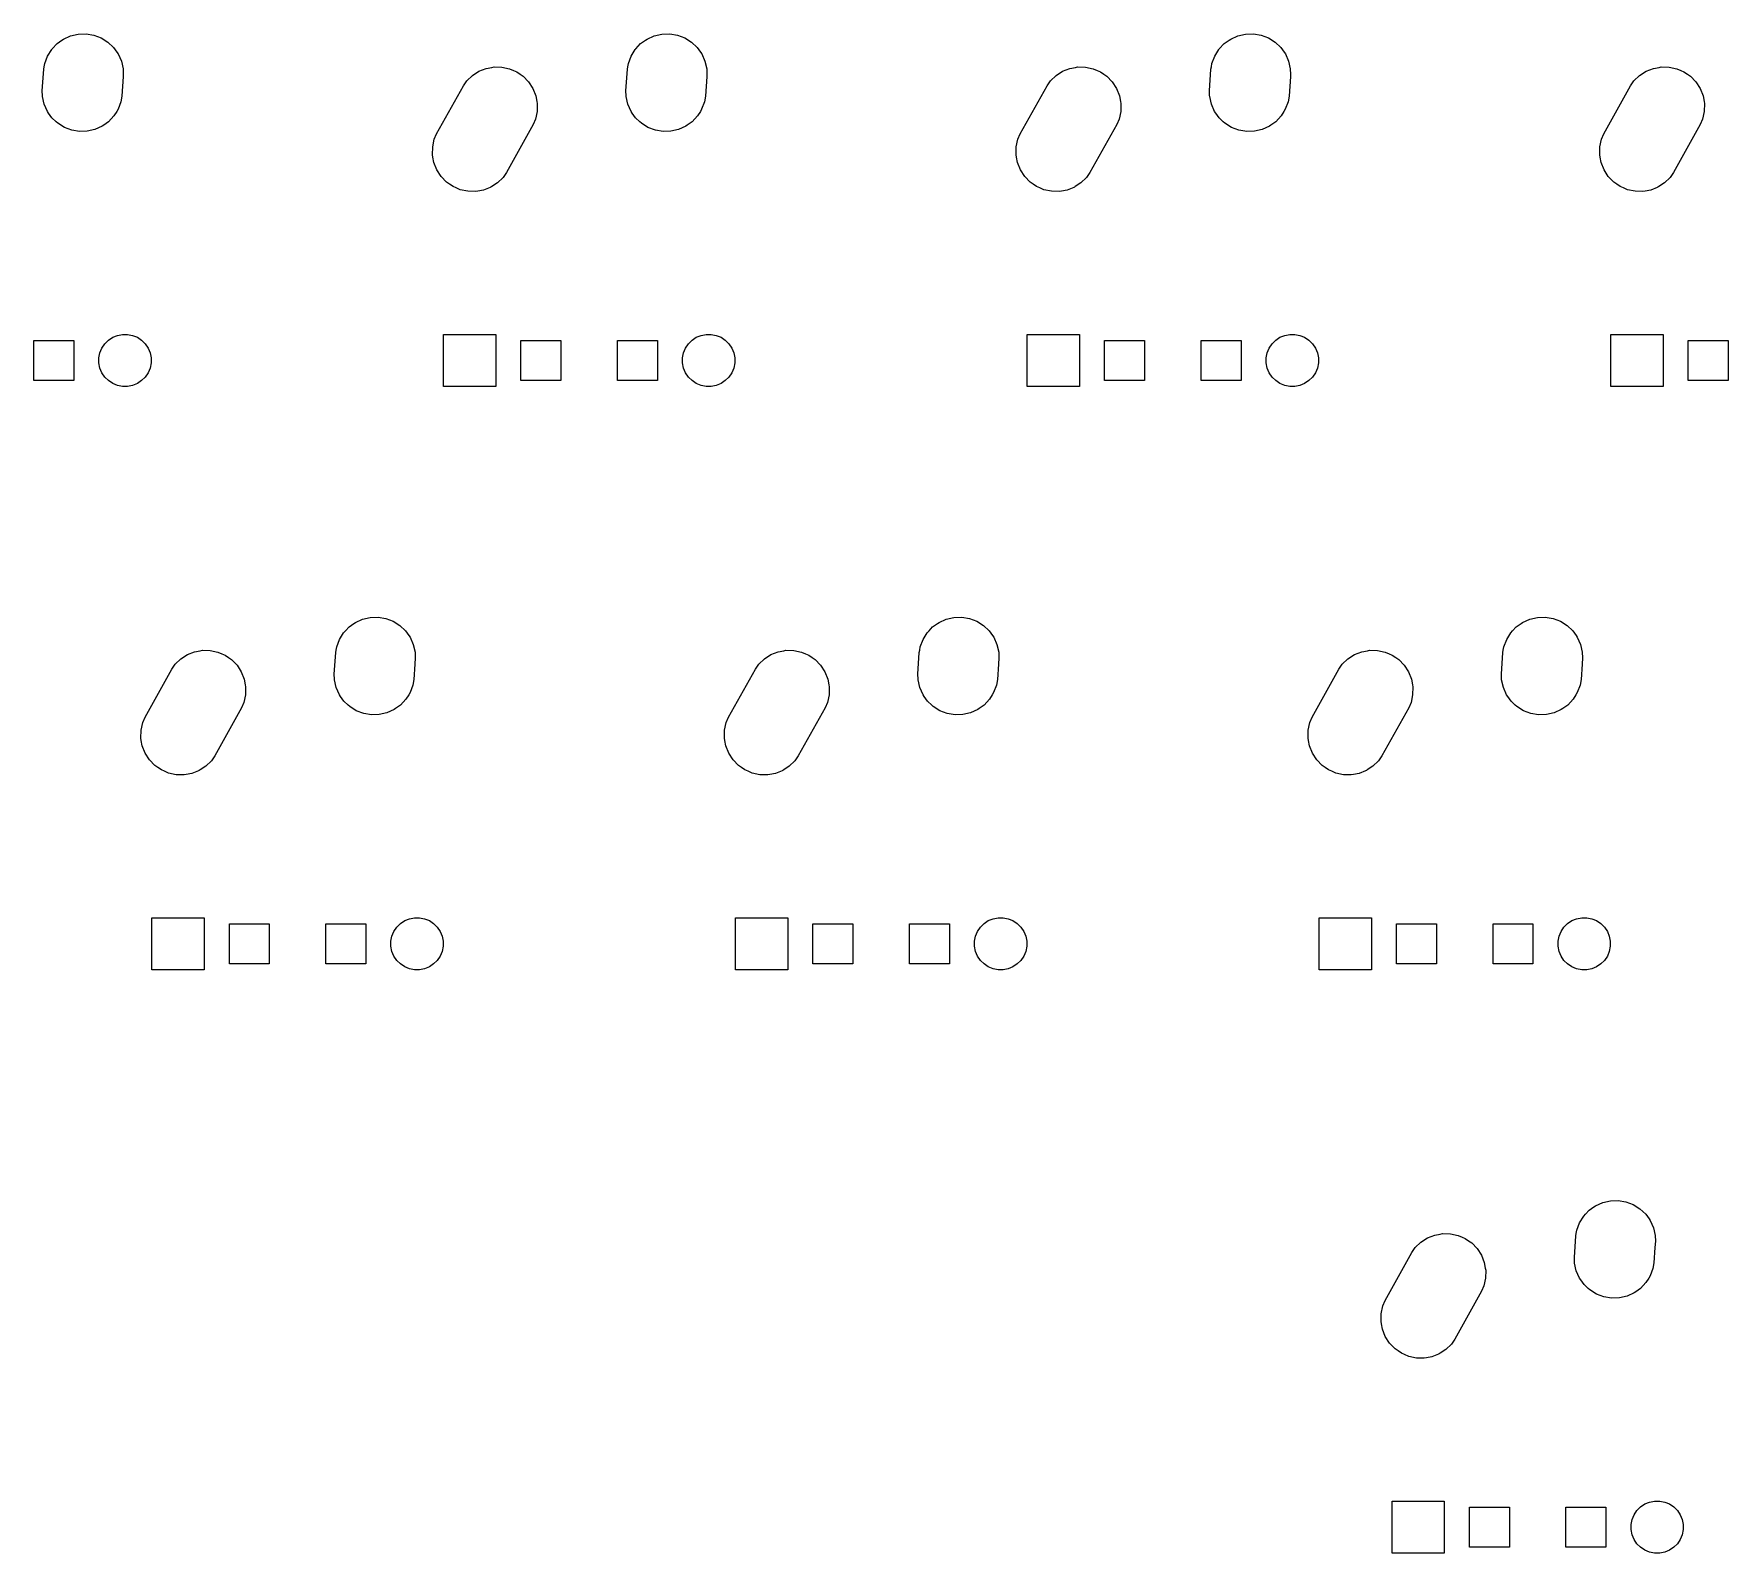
# Model space of a CAD drawing. Extents: x -4 to 377, y -2 to 110.
# Drawn here: x 135 to 190.3, y -1.9 to 47.8 of the extents above; entities that cross this region are included whole.
import ezdxf

# ---------------------------------------------------------------- set-up
doc = ezdxf.new("R2010")
doc.units = 0
doc.header["$MEASUREMENT"] = 0
doc.layers.add('BLACK', color=7, linetype='CONTINUOUS')

msp = doc.modelspace()

# ---------------------------------------------------------------- linework, layer by layer
at = {"layer": 'BLACK', "linetype": 'CONTINUOUS'}
for p, q in [((135.907, 47.5458), (135.959, 47.5832)), ((135.959, 47.5832), (136.193, 47.6883)), ((136.193, 47.6883), (136.442, 47.7459)), ((136.193, 47.6883), (136.193, 47.6883)), ((136.442, 47.7459), (136.699, 47.7536)), ((136.699, 47.7536), (136.699, 47.7536)), ((136.699, 47.7536), (136.951, 47.7112)), ((136.951, 47.7112), (137.191, 47.6203)), ((137.191, 47.6203), (137.408, 47.4844)), ((154.957, 47.5458), (155.009, 47.5832)), ((155.009, 47.5832), (155.243, 47.6883)), ((155.243, 47.6883), (155.492, 47.7459)), ((155.243, 47.6883), (155.243, 47.6883)), ((155.492, 47.7459), (155.749, 47.7536)), ((155.749, 47.7536), (155.749, 47.7536)), ((155.749, 47.7536), (156.001, 47.7112)), ((156.001, 47.7112), (156.241, 47.6203)), ((156.241, 47.6203), (156.458, 47.4844)), ((174.007, 47.5458), (174.059, 47.5832)), ((174.059, 47.5832), (174.293, 47.6883)), ((174.293, 47.6883), (174.542, 47.7459)), ((174.293, 47.6883), (174.293, 47.6883)), ((174.542, 47.7459), (174.799, 47.7536)), ((174.799, 47.7536), (174.799, 47.7536)), ((174.799, 47.7536), (175.051, 47.7112)), ((175.051, 47.7112), (175.291, 47.6203)), ((175.291, 47.6203), (175.508, 47.4844)), ((135.348, 46.791), (135.439, 47.0306)), ((135.439, 47.0306), (135.575, 47.2479)), ((135.575, 47.2479), (135.587, 47.261)), ((135.587, 47.261), (135.75, 47.4345)), ((135.75, 47.4345), (135.907, 47.5458)), ((137.408, 47.4844), (137.595, 47.3087)), ((137.595, 47.3087), (137.706, 47.1525)), ((137.706, 47.1525), (137.744, 47.1)), ((137.744, 47.1), (137.849, 46.8663)), ((154.398, 46.791), (154.489, 47.0306)), ((154.489, 47.0306), (154.625, 47.2479)), ((154.625, 47.2479), (154.637, 47.261)), ((154.637, 47.261), (154.8, 47.4345)), ((154.8, 47.4345), (154.957, 47.5458)), ((156.458, 47.4844), (156.645, 47.3087)), ((156.645, 47.3087), (156.756, 47.1525)), ((156.756, 47.1525), (156.794, 47.1)), ((156.794, 47.1), (156.899, 46.8663)), ((173.448, 46.791), (173.539, 47.0306)), ((173.539, 47.0306), (173.675, 47.2479)), ((173.675, 47.2479), (173.687, 47.261)), ((173.687, 47.261), (173.85, 47.4345)), ((173.85, 47.4345), (174.007, 47.5458)), ((175.508, 47.4844), (175.695, 47.3087)), ((175.695, 47.3087), (175.806, 47.1525)), ((175.806, 47.1525), (175.844, 47.1)), ((175.844, 47.1), (175.949, 46.8663)), ((135.268, 45.8954), (135.316, 46.6016)), ((135.316, 46.6016), (135.328, 46.6729)), ((135.328, 46.6729), (135.348, 46.791)), ((137.849, 46.8663), (137.849, 46.8663)), ((137.849, 46.8663), (137.906, 46.6166)), ((137.906, 46.6166), (137.912, 46.4246)), ((149.308, 46.3938), (149.523, 46.5327)), ((149.523, 46.5327), (149.761, 46.6269)), ((149.761, 46.6269), (149.94, 46.6595)), ((149.94, 46.6595), (150.013, 46.6729)), ((150.013, 46.6729), (150.27, 46.6687)), ((150.27, 46.6687), (150.52, 46.6147)), ((150.52, 46.6147), (150.653, 46.5569)), ((150.653, 46.5569), (150.755, 46.5128)), ((150.755, 46.5128), (150.867, 46.4357)), ((154.318, 45.8954), (154.366, 46.6016)), ((154.366, 46.6016), (154.378, 46.6729)), ((154.378, 46.6729), (154.398, 46.791)), ((156.899, 46.8663), (156.899, 46.8663)), ((156.899, 46.8663), (156.956, 46.6166)), ((156.956, 46.6166), (156.962, 46.4246)), ((168.358, 46.3938), (168.573, 46.5327)), ((168.573, 46.5327), (168.811, 46.6269)), ((168.811, 46.6269), (168.99, 46.6595)), ((168.99, 46.6595), (169.063, 46.6729)), ((169.063, 46.6729), (169.32, 46.6687)), ((169.32, 46.6687), (169.57, 46.6147)), ((169.57, 46.6147), (169.703, 46.5569)), ((169.703, 46.5569), (169.805, 46.5128)), ((169.805, 46.5128), (169.917, 46.4357)), ((173.368, 45.8954), (173.416, 46.6016)), ((173.416, 46.6016), (173.428, 46.6729)), ((173.428, 46.6729), (173.448, 46.791)), ((175.949, 46.8663), (175.949, 46.8663)), ((175.949, 46.8663), (176.006, 46.6166)), ((176.006, 46.6166), (176.012, 46.4246)), ((187.408, 46.3938), (187.623, 46.5327)), ((187.623, 46.5327), (187.861, 46.6269)), ((187.861, 46.6269), (188.04, 46.6595)), ((188.04, 46.6595), (188.113, 46.6729)), ((188.113, 46.6729), (188.37, 46.6687)), ((188.37, 46.6687), (188.62, 46.6147)), ((188.62, 46.6147), (188.753, 46.5569)), ((188.753, 46.5569), (188.855, 46.5128)), ((188.855, 46.5128), (188.967, 46.4357)), ((137.908, 46.3618), (137.864, 45.7184)), ((137.912, 46.4246), (137.908, 46.3618)), ((148.141, 44.4859), (149.014, 46.0575)), ((149.014, 46.0575), (149.123, 46.2155)), ((149.123, 46.2155), (149.308, 46.3938)), ((149.123, 46.2155), (149.123, 46.2155)), ((150.867, 46.4357), (150.966, 46.367)), ((150.966, 46.367), (150.966, 46.367)), ((150.966, 46.367), (151.144, 46.1829)), ((151.144, 46.1829), (151.283, 45.9675)), ((151.283, 45.9675), (151.377, 45.7292)), ((156.958, 46.3618), (156.914, 45.7184)), ((156.962, 46.4246), (156.958, 46.3618)), ((167.191, 44.4859), (168.064, 46.0575)), ((168.064, 46.0575), (168.173, 46.2155)), ((168.173, 46.2155), (168.358, 46.3938)), ((168.173, 46.2155), (168.173, 46.2155)), ((169.917, 46.4357), (170.016, 46.367)), ((170.016, 46.367), (170.016, 46.367)), ((170.016, 46.367), (170.194, 46.1829)), ((170.194, 46.1829), (170.333, 45.9675)), ((170.333, 45.9675), (170.427, 45.7292)), ((176.008, 46.3618), (175.964, 45.7184)), ((176.012, 46.4246), (176.008, 46.3618)), ((186.241, 44.4859), (187.114, 46.0575)), ((187.114, 46.0575), (187.223, 46.2155)), ((187.223, 46.2155), (187.408, 46.3938)), ((187.223, 46.2155), (187.223, 46.2155)), ((188.967, 46.4357), (189.066, 46.367)), ((189.066, 46.367), (189.066, 46.367)), ((189.066, 46.367), (189.244, 46.1829)), ((189.244, 46.1829), (189.383, 45.9675)), ((189.383, 45.9675), (189.477, 45.7292)), ((135.273, 45.7292), (135.268, 45.8954)), ((135.274, 45.7034), (135.273, 45.7292)), ((135.331, 45.4537), (135.274, 45.7034)), ((135.436, 45.22), (135.331, 45.4537)), ((137.832, 45.529), (137.741, 45.2894)), ((137.864, 45.7184), (137.832, 45.529)), ((151.377, 45.7292), (151.41, 45.5502)), ((151.41, 45.5502), (151.423, 45.4771)), ((151.423, 45.4771), (151.419, 45.2208)), ((154.323, 45.7292), (154.318, 45.8954)), ((154.324, 45.7034), (154.323, 45.7292)), ((154.381, 45.4537), (154.324, 45.7034)), ((154.486, 45.22), (154.381, 45.4537)), ((156.882, 45.529), (156.791, 45.2894)), ((156.914, 45.7184), (156.882, 45.529)), ((170.427, 45.7292), (170.46, 45.5502)), ((170.46, 45.5502), (170.473, 45.4771)), ((170.473, 45.4771), (170.469, 45.2208)), ((173.373, 45.7292), (173.368, 45.8954)), ((173.374, 45.7034), (173.373, 45.7292)), ((173.431, 45.4537), (173.374, 45.7034)), ((173.536, 45.22), (173.431, 45.4537)), ((175.932, 45.529), (175.841, 45.2894)), ((175.964, 45.7184), (175.932, 45.529)), ((189.477, 45.7292), (189.51, 45.5502)), ((189.51, 45.5502), (189.523, 45.4771)), ((189.523, 45.4771), (189.519, 45.2208)), ((135.474, 45.1675), (135.436, 45.22)), ((135.585, 45.0113), (135.474, 45.1675)), ((135.719, 44.8855), (135.585, 45.0113)), ((135.772, 44.8356), (135.719, 44.8855)), ((135.989, 44.6997), (135.772, 44.8356)), ((137.43, 44.8855), (137.273, 44.7742)), ((137.605, 45.0721), (137.43, 44.8855)), ((137.698, 45.22), (137.605, 45.0721)), ((137.741, 45.2894), (137.698, 45.22)), ((151.365, 44.9703), (151.289, 44.7941)), ((151.419, 45.2208), (151.365, 44.9703)), ((154.524, 45.1675), (154.486, 45.22)), ((154.635, 45.0113), (154.524, 45.1675)), ((154.769, 44.8855), (154.635, 45.0113)), ((154.822, 44.8356), (154.769, 44.8855)), ((155.039, 44.6997), (154.822, 44.8356)), ((156.48, 44.8855), (156.323, 44.7742)), ((156.655, 45.0721), (156.48, 44.8855)), ((156.748, 45.22), (156.655, 45.0721)), ((156.791, 45.2894), (156.748, 45.22)), ((170.415, 44.9703), (170.339, 44.7941)), ((170.469, 45.2208), (170.415, 44.9703)), ((173.574, 45.1675), (173.536, 45.22)), ((173.685, 45.0113), (173.574, 45.1675)), ((173.819, 44.8855), (173.685, 45.0113)), ((173.872, 44.8356), (173.819, 44.8855)), ((174.089, 44.6997), (173.872, 44.8356)), ((175.53, 44.8855), (175.373, 44.7742)), ((175.705, 45.0721), (175.53, 44.8855)), ((175.798, 45.22), (175.705, 45.0721)), ((175.841, 45.2894), (175.798, 45.22)), ((189.465, 44.9703), (189.389, 44.7941)), ((189.519, 45.2208), (189.465, 44.9703)), ((136.229, 44.6088), (135.989, 44.6997)), ((136.481, 44.5664), (136.229, 44.6088)), ((136.738, 44.5741), (136.481, 44.5664)), ((136.481, 44.5664), (136.481, 44.5664)), ((136.987, 44.6317), (136.738, 44.5741)), ((137.221, 44.7368), (136.987, 44.6317)), ((136.987, 44.6317), (136.987, 44.6317)), ((137.273, 44.7742), (137.221, 44.7368)), ((148.011, 44.0592), (148.065, 44.3097)), ((148.065, 44.3097), (148.141, 44.4859)), ((151.289, 44.7941), (150.416, 43.2225)), ((155.279, 44.6088), (155.039, 44.6997)), ((155.531, 44.5664), (155.279, 44.6088)), ((155.788, 44.5741), (155.531, 44.5664)), ((155.531, 44.5664), (155.531, 44.5664)), ((156.037, 44.6317), (155.788, 44.5741)), ((156.271, 44.7368), (156.037, 44.6317)), ((156.037, 44.6317), (156.037, 44.6317)), ((156.323, 44.7742), (156.271, 44.7368)), ((167.061, 44.0592), (167.115, 44.3097)), ((167.115, 44.3097), (167.191, 44.4859)), ((170.339, 44.7941), (169.466, 43.2225)), ((174.329, 44.6088), (174.089, 44.6997)), ((174.581, 44.5664), (174.329, 44.6088)), ((174.838, 44.5741), (174.581, 44.5664)), ((174.581, 44.5664), (174.581, 44.5664)), ((175.087, 44.6317), (174.838, 44.5741)), ((175.321, 44.7368), (175.087, 44.6317)), ((175.087, 44.6317), (175.087, 44.6317)), ((175.373, 44.7742), (175.321, 44.7368)), ((186.111, 44.0592), (186.165, 44.3097)), ((186.165, 44.3097), (186.241, 44.4859)), ((189.389, 44.7941), (188.516, 43.2225)), ((148.007, 43.8029), (148.011, 44.0592)), ((148.02, 43.7298), (148.007, 43.8029)), ((148.053, 43.5508), (148.02, 43.7298)), ((167.057, 43.8029), (167.061, 44.0592)), ((167.07, 43.7298), (167.057, 43.8029)), ((167.103, 43.5508), (167.07, 43.7298)), ((186.107, 43.8029), (186.111, 44.0592)), ((186.12, 43.7298), (186.107, 43.8029)), ((186.153, 43.5508), (186.12, 43.7298)), ((148.147, 43.3125), (148.053, 43.5508)), ((148.286, 43.0971), (148.147, 43.3125)), ((150.416, 43.2225), (150.307, 43.0645)), ((167.197, 43.3125), (167.103, 43.5508)), ((167.336, 43.0971), (167.197, 43.3125)), ((169.466, 43.2225), (169.357, 43.0645)), ((186.247, 43.3125), (186.153, 43.5508)), ((186.386, 43.0971), (186.247, 43.3125)), ((188.516, 43.2225), (188.407, 43.0645)), ((148.464, 42.913), (148.286, 43.0971)), ((148.563, 42.8443), (148.464, 42.913)), ((148.464, 42.913), (148.464, 42.913)), ((148.675, 42.7672), (148.563, 42.8443)), ((148.777, 42.7231), (148.675, 42.7672)), ((148.91, 42.6653), (148.777, 42.7231)), ((149.16, 42.6113), (148.91, 42.6653)), ((149.417, 42.6071), (149.16, 42.6113)), ((149.49, 42.6205), (149.417, 42.6071)), ((149.669, 42.6531), (149.49, 42.6205)), ((149.885, 42.7384), (149.669, 42.6531)), ((149.907, 42.7473), (149.885, 42.7384)), ((149.938, 42.7672), (149.907, 42.7473)), ((150.122, 42.8862), (149.938, 42.7672)), ((150.307, 43.0645), (150.122, 42.8862)), ((150.307, 43.0645), (150.307, 43.0645)), ((167.514, 42.913), (167.336, 43.0971)), ((167.613, 42.8443), (167.514, 42.913)), ((167.514, 42.913), (167.514, 42.913)), ((167.725, 42.7672), (167.613, 42.8443)), ((167.827, 42.7231), (167.725, 42.7672)), ((167.96, 42.6653), (167.827, 42.7231)), ((168.21, 42.6113), (167.96, 42.6653)), ((168.467, 42.6071), (168.21, 42.6113)), ((168.54, 42.6205), (168.467, 42.6071)), ((168.719, 42.6531), (168.54, 42.6205)), ((168.935, 42.7384), (168.719, 42.6531)), ((168.957, 42.7473), (168.935, 42.7384)), ((168.988, 42.7672), (168.957, 42.7473)), ((169.172, 42.8862), (168.988, 42.7672)), ((169.357, 43.0645), (169.172, 42.8862)), ((169.357, 43.0645), (169.357, 43.0645)), ((186.564, 42.913), (186.386, 43.0971)), ((186.663, 42.8443), (186.564, 42.913)), ((186.564, 42.913), (186.564, 42.913)), ((186.775, 42.7672), (186.663, 42.8443)), ((186.877, 42.7231), (186.775, 42.7672)), ((187.01, 42.6653), (186.877, 42.7231)), ((187.26, 42.6113), (187.01, 42.6653)), ((187.517, 42.6071), (187.26, 42.6113)), ((187.59, 42.6205), (187.517, 42.6071)), ((187.769, 42.6531), (187.59, 42.6205)), ((187.985, 42.7384), (187.769, 42.6531)), ((188.007, 42.7473), (187.985, 42.7384)), ((188.038, 42.7672), (188.007, 42.7473)), ((188.222, 42.8862), (188.038, 42.7672)), ((188.407, 43.0645), (188.222, 42.8862)), ((188.407, 43.0645), (188.407, 43.0645)), ((134.994, 36.439), (134.994, 37.741)), ((134.994, 37.741), (136.296, 37.741)), ((136.296, 37.741), (136.296, 36.439)), ((137.216, 37.4931), (137.309, 37.6325)), ((137.309, 37.6325), (137.428, 37.751)), ((137.428, 37.751), (137.567, 37.8441)), ((137.567, 37.8441), (137.722, 37.9083)), ((137.722, 37.9083), (137.886, 37.941)), ((137.886, 37.941), (138.054, 37.941)), ((138.054, 37.941), (138.218, 37.9083)), ((138.218, 37.9083), (138.373, 37.8441)), ((138.373, 37.8441), (138.512, 37.751)), ((138.512, 37.751), (138.631, 37.6325)), ((138.631, 37.6325), (138.724, 37.4931)), ((148.369, 36.239), (148.369, 37.941)), ((148.369, 37.941), (150.071, 37.941)), ((150.071, 37.941), (150.071, 36.239)), ((150.894, 36.439), (150.894, 37.741)), ((150.894, 37.741), (152.196, 37.741)), ((152.196, 37.741), (152.196, 36.439)), ((154.044, 36.439), (154.044, 37.741)), ((154.044, 37.741), (155.346, 37.741)), ((155.346, 37.741), (155.346, 36.439)), ((156.266, 37.4931), (156.359, 37.6325)), ((156.359, 37.6325), (156.478, 37.751)), ((156.478, 37.751), (156.617, 37.8441)), ((156.617, 37.8441), (156.772, 37.9083)), ((156.772, 37.9083), (156.936, 37.941)), ((156.936, 37.941), (157.104, 37.941)), ((157.104, 37.941), (157.268, 37.9083)), ((157.268, 37.9083), (157.423, 37.8441)), ((157.423, 37.8441), (157.562, 37.751)), ((157.562, 37.751), (157.681, 37.6325)), ((157.681, 37.6325), (157.774, 37.4931)), ((167.419, 36.239), (167.419, 37.941)), ((167.419, 37.941), (169.121, 37.941)), ((169.121, 37.941), (169.121, 36.239)), ((169.944, 36.439), (169.944, 37.741)), ((169.944, 37.741), (171.246, 37.741)), ((171.246, 37.741), (171.246, 36.439)), ((173.094, 36.439), (173.094, 37.741)), ((173.094, 37.741), (174.396, 37.741)), ((174.396, 37.741), (174.396, 36.439)), ((175.316, 37.4931), (175.409, 37.6325)), ((175.409, 37.6325), (175.528, 37.751)), ((175.528, 37.751), (175.667, 37.8441)), ((175.667, 37.8441), (175.822, 37.9083)), ((175.822, 37.9083), (175.986, 37.941)), ((175.986, 37.941), (176.154, 37.941)), ((176.154, 37.941), (176.318, 37.9083)), ((176.318, 37.9083), (176.473, 37.8441)), ((176.473, 37.8441), (176.612, 37.751)), ((176.612, 37.751), (176.731, 37.6325)), ((176.731, 37.6325), (176.824, 37.4931)), ((186.469, 36.239), (186.469, 37.941)), ((186.469, 37.941), (188.171, 37.941)), ((188.171, 37.941), (188.171, 36.239)), ((188.994, 36.439), (188.994, 37.741)), ((188.994, 37.741), (190.296, 37.741)), ((190.296, 37.741), (190.296, 36.439)), ((137.119, 37.1738), (137.152, 37.3382)), ((137.119, 37.0062), (137.119, 37.1738)), ((137.152, 37.3382), (137.216, 37.4931)), ((138.724, 37.4931), (138.788, 37.3382)), ((138.788, 37.3382), (138.821, 37.1738)), ((138.821, 37.1738), (138.821, 37.0062)), ((156.169, 37.1738), (156.202, 37.3382)), ((156.169, 37.0062), (156.169, 37.1738)), ((156.202, 37.3382), (156.266, 37.4931)), ((157.774, 37.4931), (157.838, 37.3382)), ((157.838, 37.3382), (157.871, 37.1738)), ((157.871, 37.1738), (157.871, 37.0062)), ((175.219, 37.1738), (175.252, 37.3382)), ((175.219, 37.0062), (175.219, 37.1738)), ((175.252, 37.3382), (175.316, 37.4931)), ((176.824, 37.4931), (176.888, 37.3382)), ((176.888, 37.3382), (176.921, 37.1738)), ((176.921, 37.1738), (176.921, 37.0062)), ((137.152, 36.8418), (137.119, 37.0062)), ((137.216, 36.6869), (137.152, 36.8418)), ((137.309, 36.5475), (137.216, 36.6869)), ((137.428, 36.429), (137.309, 36.5475)), ((138.631, 36.5475), (138.512, 36.429)), ((138.724, 36.6869), (138.631, 36.5475)), ((138.788, 36.8418), (138.724, 36.6869)), ((138.821, 37.0062), (138.788, 36.8418)), ((156.202, 36.8418), (156.169, 37.0062)), ((156.266, 36.6869), (156.202, 36.8418)), ((156.359, 36.5475), (156.266, 36.6869)), ((156.478, 36.429), (156.359, 36.5475)), ((157.681, 36.5475), (157.562, 36.429)), ((157.774, 36.6869), (157.681, 36.5475)), ((157.838, 36.8418), (157.774, 36.6869)), ((157.871, 37.0062), (157.838, 36.8418)), ((175.252, 36.8418), (175.219, 37.0062)), ((175.316, 36.6869), (175.252, 36.8418)), ((175.409, 36.5475), (175.316, 36.6869)), ((175.528, 36.429), (175.409, 36.5475)), ((176.731, 36.5475), (176.612, 36.429)), ((176.824, 36.6869), (176.731, 36.5475)), ((176.888, 36.8418), (176.824, 36.6869)), ((176.921, 37.0062), (176.888, 36.8418)), ((136.296, 36.439), (134.994, 36.439)), ((137.567, 36.3359), (137.428, 36.429)), ((137.722, 36.2717), (137.567, 36.3359)), ((137.886, 36.239), (137.722, 36.2717)), ((138.054, 36.239), (137.886, 36.239)), ((138.218, 36.2717), (138.054, 36.239)), ((138.373, 36.3359), (138.218, 36.2717)), ((138.512, 36.429), (138.373, 36.3359)), ((150.071, 36.239), (148.369, 36.239)), ((152.196, 36.439), (150.894, 36.439)), ((155.346, 36.439), (154.044, 36.439)), ((156.617, 36.3359), (156.478, 36.429)), ((156.772, 36.2717), (156.617, 36.3359)), ((156.936, 36.239), (156.772, 36.2717)), ((157.104, 36.239), (156.936, 36.239)), ((157.268, 36.2717), (157.104, 36.239)), ((157.423, 36.3359), (157.268, 36.2717)), ((157.562, 36.429), (157.423, 36.3359)), ((169.121, 36.239), (167.419, 36.239)), ((171.246, 36.439), (169.944, 36.439)), ((174.396, 36.439), (173.094, 36.439)), ((175.667, 36.3359), (175.528, 36.429)), ((175.822, 36.2717), (175.667, 36.3359)), ((175.986, 36.239), (175.822, 36.2717)), ((176.154, 36.239), (175.986, 36.239)), ((176.318, 36.2717), (176.154, 36.239)), ((176.473, 36.3359), (176.318, 36.2717)), ((176.612, 36.429), (176.473, 36.3359)), ((188.171, 36.239), (186.469, 36.239)), ((190.296, 36.439), (188.994, 36.439)), ((145.105, 28.1979), (145.162, 28.2587)), ((145.162, 28.2587), (145.28, 28.3845)), ((145.28, 28.3845), (145.437, 28.4958)), ((145.437, 28.4958), (145.489, 28.5332)), ((145.489, 28.5332), (145.723, 28.6383)), ((145.723, 28.6383), (145.972, 28.6959)), ((145.723, 28.6383), (145.723, 28.6383)), ((145.972, 28.6959), (146.229, 28.7036)), ((146.229, 28.7036), (146.229, 28.7036)), ((146.229, 28.7036), (146.481, 28.6612)), ((146.481, 28.6612), (146.721, 28.5703)), ((146.721, 28.5703), (146.938, 28.4344)), ((146.938, 28.4344), (147.125, 28.2587)), ((147.125, 28.2587), (147.236, 28.1024)), ((164.155, 28.1979), (164.212, 28.2587)), ((164.212, 28.2587), (164.33, 28.3845)), ((164.33, 28.3845), (164.487, 28.4958)), ((164.487, 28.4958), (164.539, 28.5332)), ((164.539, 28.5332), (164.773, 28.6383)), ((164.773, 28.6383), (165.022, 28.6959)), ((164.773, 28.6383), (164.773, 28.6383)), ((165.022, 28.6959), (165.279, 28.7036)), ((165.279, 28.7036), (165.279, 28.7036)), ((165.279, 28.7036), (165.531, 28.6612)), ((165.531, 28.6612), (165.771, 28.5703)), ((165.771, 28.5703), (165.988, 28.4344)), ((165.988, 28.4344), (166.175, 28.2587)), ((166.175, 28.2587), (166.286, 28.1024)), ((183.205, 28.1979), (183.262, 28.2587)), ((183.262, 28.2587), (183.38, 28.3845)), ((183.38, 28.3845), (183.537, 28.4958)), ((183.537, 28.4958), (183.589, 28.5332)), ((183.589, 28.5332), (183.823, 28.6383)), ((183.823, 28.6383), (184.072, 28.6959)), ((183.823, 28.6383), (183.823, 28.6383)), ((184.072, 28.6959), (184.329, 28.7036)), ((184.329, 28.7036), (184.329, 28.7036)), ((184.329, 28.7036), (184.581, 28.6612)), ((184.581, 28.6612), (184.821, 28.5703)), ((184.821, 28.5703), (185.038, 28.4344)), ((185.038, 28.4344), (185.225, 28.2587)), ((185.225, 28.2587), (185.336, 28.1024)), ((144.858, 27.6229), (144.878, 27.741)), ((144.878, 27.741), (144.969, 27.9806)), ((144.969, 27.9806), (145.105, 28.1979)), ((147.236, 28.1024), (147.274, 28.05)), ((147.274, 28.05), (147.379, 27.8163)), ((147.379, 27.8163), (147.379, 27.8163)), ((147.379, 27.8163), (147.436, 27.5666)), ((163.908, 27.6229), (163.928, 27.741)), ((163.928, 27.741), (164.019, 27.9806)), ((164.019, 27.9806), (164.155, 28.1979)), ((166.286, 28.1024), (166.324, 28.05)), ((166.324, 28.05), (166.429, 27.8163)), ((166.429, 27.8163), (166.429, 27.8163)), ((166.429, 27.8163), (166.486, 27.5666)), ((182.958, 27.6229), (182.978, 27.741)), ((182.978, 27.741), (183.069, 27.9806)), ((183.069, 27.9806), (183.205, 28.1979)), ((185.336, 28.1024), (185.374, 28.05)), ((185.374, 28.05), (185.479, 27.8163)), ((185.479, 27.8163), (185.479, 27.8163)), ((185.479, 27.8163), (185.536, 27.5666)), ((139.494, 27.0075), (139.603, 27.1655)), ((139.603, 27.1655), (139.788, 27.3438)), ((139.603, 27.1655), (139.603, 27.1655)), ((139.788, 27.3438), (140.003, 27.4827)), ((140.003, 27.4827), (140.241, 27.5769)), ((140.241, 27.5769), (140.42, 27.6095)), ((140.42, 27.6095), (140.493, 27.6229)), ((140.493, 27.6229), (140.75, 27.6187)), ((140.75, 27.6187), (141, 27.5647)), ((141, 27.5647), (141.133, 27.5069)), ((141.133, 27.5069), (141.235, 27.4628)), ((141.235, 27.4628), (141.347, 27.3857)), ((141.347, 27.3857), (141.446, 27.317)), ((141.446, 27.317), (141.446, 27.317)), ((141.446, 27.317), (141.624, 27.1329)), ((141.624, 27.1329), (141.763, 26.9175)), ((144.798, 26.8454), (144.846, 27.5516)), ((144.846, 27.5516), (144.858, 27.6229)), ((147.428, 27.1655), (147.394, 26.6684)), ((147.442, 27.3746), (147.428, 27.1655)), ((147.436, 27.5666), (147.442, 27.3746)), ((158.544, 27.0075), (158.653, 27.1655)), ((158.653, 27.1655), (158.838, 27.3438)), ((158.653, 27.1655), (158.653, 27.1655)), ((158.838, 27.3438), (159.053, 27.4827)), ((159.053, 27.4827), (159.291, 27.5769)), ((159.291, 27.5769), (159.47, 27.6095)), ((159.47, 27.6095), (159.543, 27.6229)), ((159.543, 27.6229), (159.8, 27.6187)), ((159.8, 27.6187), (160.05, 27.5647)), ((160.05, 27.5647), (160.183, 27.5069)), ((160.183, 27.5069), (160.285, 27.4628)), ((160.285, 27.4628), (160.397, 27.3857)), ((160.397, 27.3857), (160.496, 27.317)), ((160.496, 27.317), (160.496, 27.317)), ((160.496, 27.317), (160.674, 27.1329)), ((160.674, 27.1329), (160.813, 26.9175)), ((163.848, 26.8454), (163.896, 27.5516)), ((163.896, 27.5516), (163.908, 27.6229)), ((166.478, 27.1655), (166.444, 26.6684)), ((166.492, 27.3746), (166.478, 27.1655)), ((166.486, 27.5666), (166.492, 27.3746)), ((177.594, 27.0075), (177.703, 27.1655)), ((177.703, 27.1655), (177.888, 27.3438)), ((177.703, 27.1655), (177.703, 27.1655)), ((177.888, 27.3438), (178.103, 27.4827)), ((178.103, 27.4827), (178.341, 27.5769)), ((178.341, 27.5769), (178.52, 27.6095)), ((178.52, 27.6095), (178.593, 27.6229)), ((178.593, 27.6229), (178.85, 27.6187)), ((178.85, 27.6187), (179.1, 27.5647)), ((179.1, 27.5647), (179.233, 27.5069)), ((179.233, 27.5069), (179.335, 27.4628)), ((179.335, 27.4628), (179.447, 27.3857)), ((179.447, 27.3857), (179.546, 27.317)), ((179.546, 27.317), (179.546, 27.317)), ((179.546, 27.317), (179.724, 27.1329)), ((179.724, 27.1329), (179.863, 26.9175)), ((182.898, 26.8454), (182.946, 27.5516)), ((182.946, 27.5516), (182.958, 27.6229)), ((185.528, 27.1655), (185.494, 26.6684)), ((185.542, 27.3746), (185.528, 27.1655)), ((185.536, 27.5666), (185.542, 27.3746)), ((138.621, 25.4359), (139.494, 27.0075)), ((141.763, 26.9175), (141.857, 26.6792)), ((141.857, 26.6792), (141.89, 26.5002)), ((144.803, 26.6792), (144.798, 26.8454)), ((144.804, 26.6534), (144.803, 26.6792)), ((144.861, 26.4037), (144.804, 26.6534)), ((147.394, 26.6684), (147.362, 26.479)), ((157.671, 25.4359), (158.544, 27.0075)), ((160.813, 26.9175), (160.907, 26.6792)), ((160.907, 26.6792), (160.94, 26.5002)), ((163.853, 26.6792), (163.848, 26.8454)), ((163.854, 26.6534), (163.853, 26.6792)), ((163.911, 26.4037), (163.854, 26.6534)), ((166.444, 26.6684), (166.412, 26.479)), ((176.721, 25.4359), (177.594, 27.0075)), ((179.863, 26.9175), (179.957, 26.6792)), ((179.957, 26.6792), (179.99, 26.5002)), ((182.903, 26.6792), (182.898, 26.8454)), ((182.904, 26.6534), (182.903, 26.6792)), ((182.961, 26.4037), (182.904, 26.6534)), ((185.494, 26.6684), (185.462, 26.479)), ((141.899, 26.1708), (141.845, 25.9203)), ((141.89, 26.5002), (141.903, 26.4271)), ((141.903, 26.4271), (141.899, 26.1708)), ((144.966, 26.17), (144.861, 26.4037)), ((145.004, 26.1175), (144.966, 26.17)), ((145.115, 25.9613), (145.004, 26.1175)), ((147.135, 26.0221), (146.96, 25.8355)), ((147.228, 26.17), (147.135, 26.0221)), ((147.271, 26.2394), (147.228, 26.17)), ((147.362, 26.479), (147.271, 26.2394)), ((160.949, 26.1708), (160.895, 25.9203)), ((160.94, 26.5002), (160.953, 26.4271)), ((160.953, 26.4271), (160.949, 26.1708)), ((164.016, 26.17), (163.911, 26.4037)), ((164.054, 26.1175), (164.016, 26.17)), ((164.165, 25.9613), (164.054, 26.1175)), ((166.185, 26.0221), (166.01, 25.8355)), ((166.278, 26.17), (166.185, 26.0221)), ((166.321, 26.2394), (166.278, 26.17)), ((166.412, 26.479), (166.321, 26.2394)), ((179.999, 26.1708), (179.945, 25.9203)), ((179.99, 26.5002), (180.003, 26.4271)), ((180.003, 26.4271), (179.999, 26.1708)), ((183.066, 26.17), (182.961, 26.4037)), ((183.104, 26.1175), (183.066, 26.17)), ((183.215, 25.9613), (183.104, 26.1175)), ((185.235, 26.0221), (185.06, 25.8355)), ((185.328, 26.17), (185.235, 26.0221)), ((185.371, 26.2394), (185.328, 26.17)), ((185.462, 26.479), (185.371, 26.2394)), ((141.769, 25.7441), (140.896, 24.1725)), ((141.845, 25.9203), (141.769, 25.7441)), ((145.249, 25.8355), (145.115, 25.9613)), ((145.302, 25.7856), (145.249, 25.8355)), ((145.519, 25.6497), (145.302, 25.7856)), ((145.759, 25.5588), (145.519, 25.6497)), ((146.011, 25.5164), (145.759, 25.5588)), ((146.268, 25.5241), (146.011, 25.5164)), ((146.011, 25.5164), (146.011, 25.5164)), ((146.517, 25.5817), (146.268, 25.5241)), ((146.751, 25.6868), (146.517, 25.5817)), ((146.517, 25.5817), (146.517, 25.5817)), ((146.803, 25.7242), (146.751, 25.6868)), ((146.96, 25.8355), (146.803, 25.7242)), ((160.819, 25.7441), (159.946, 24.1725)), ((160.895, 25.9203), (160.819, 25.7441)), ((164.299, 25.8355), (164.165, 25.9613)), ((164.352, 25.7856), (164.299, 25.8355)), ((164.569, 25.6497), (164.352, 25.7856)), ((164.809, 25.5588), (164.569, 25.6497)), ((165.061, 25.5164), (164.809, 25.5588)), ((165.318, 25.5241), (165.061, 25.5164)), ((165.061, 25.5164), (165.061, 25.5164)), ((165.567, 25.5817), (165.318, 25.5241)), ((165.801, 25.6868), (165.567, 25.5817)), ((165.567, 25.5817), (165.567, 25.5817)), ((165.853, 25.7242), (165.801, 25.6868)), ((166.01, 25.8355), (165.853, 25.7242)), ((179.869, 25.7441), (178.996, 24.1725)), ((179.945, 25.9203), (179.869, 25.7441)), ((183.349, 25.8355), (183.215, 25.9613)), ((183.402, 25.7856), (183.349, 25.8355)), ((183.619, 25.6497), (183.402, 25.7856)), ((183.859, 25.5588), (183.619, 25.6497)), ((184.111, 25.5164), (183.859, 25.5588)), ((184.368, 25.5241), (184.111, 25.5164)), ((184.111, 25.5164), (184.111, 25.5164)), ((184.617, 25.5817), (184.368, 25.5241)), ((184.851, 25.6868), (184.617, 25.5817)), ((184.617, 25.5817), (184.617, 25.5817)), ((184.903, 25.7242), (184.851, 25.6868)), ((185.06, 25.8355), (184.903, 25.7242)), ((138.487, 24.7529), (138.491, 25.0092)), ((138.491, 25.0092), (138.545, 25.2597)), ((138.545, 25.2597), (138.621, 25.4359)), ((157.537, 24.7529), (157.541, 25.0092)), ((157.541, 25.0092), (157.595, 25.2597)), ((157.595, 25.2597), (157.671, 25.4359)), ((176.587, 24.7529), (176.591, 25.0092)), ((176.591, 25.0092), (176.645, 25.2597)), ((176.645, 25.2597), (176.721, 25.4359)), ((138.5, 24.6798), (138.487, 24.7529)), ((138.533, 24.5008), (138.5, 24.6798)), ((138.627, 24.2625), (138.533, 24.5008)), ((157.55, 24.6798), (157.537, 24.7529)), ((157.583, 24.5008), (157.55, 24.6798)), ((157.677, 24.2625), (157.583, 24.5008)), ((176.6, 24.6798), (176.587, 24.7529)), ((176.633, 24.5008), (176.6, 24.6798)), ((176.727, 24.2625), (176.633, 24.5008)), ((138.766, 24.0471), (138.627, 24.2625)), ((138.944, 23.863), (138.766, 24.0471)), ((139.043, 23.7943), (138.944, 23.863)), ((138.944, 23.863), (138.944, 23.863)), ((139.155, 23.7172), (139.043, 23.7943)), ((140.602, 23.8362), (140.418, 23.7172)), ((140.787, 24.0145), (140.602, 23.8362)), ((140.896, 24.1725), (140.787, 24.0145)), ((140.787, 24.0145), (140.787, 24.0145)), ((157.816, 24.0471), (157.677, 24.2625)), ((157.994, 23.863), (157.816, 24.0471)), ((158.093, 23.7943), (157.994, 23.863)), ((157.994, 23.863), (157.994, 23.863)), ((158.205, 23.7172), (158.093, 23.7943)), ((159.652, 23.8362), (159.468, 23.7172)), ((159.837, 24.0145), (159.652, 23.8362)), ((159.946, 24.1725), (159.837, 24.0145)), ((159.837, 24.0145), (159.837, 24.0145)), ((176.866, 24.0471), (176.727, 24.2625)), ((177.044, 23.863), (176.866, 24.0471)), ((177.143, 23.7943), (177.044, 23.863)), ((177.044, 23.863), (177.044, 23.863)), ((177.255, 23.7172), (177.143, 23.7943)), ((178.702, 23.8362), (178.518, 23.7172)), ((178.887, 24.0145), (178.702, 23.8362)), ((178.996, 24.1725), (178.887, 24.0145)), ((178.887, 24.0145), (178.887, 24.0145)), ((139.257, 23.6731), (139.155, 23.7172)), ((139.39, 23.6153), (139.257, 23.6731)), ((139.64, 23.5613), (139.39, 23.6153)), ((139.897, 23.5571), (139.64, 23.5613)), ((139.97, 23.5705), (139.897, 23.5571)), ((140.149, 23.6031), (139.97, 23.5705)), ((140.365, 23.6884), (140.149, 23.6031)), ((140.387, 23.6973), (140.365, 23.6884)), ((140.418, 23.7172), (140.387, 23.6973)), ((158.307, 23.6731), (158.205, 23.7172)), ((158.44, 23.6153), (158.307, 23.6731)), ((158.69, 23.5613), (158.44, 23.6153)), ((158.947, 23.5571), (158.69, 23.5613)), ((159.02, 23.5705), (158.947, 23.5571)), ((159.199, 23.6031), (159.02, 23.5705)), ((159.415, 23.6884), (159.199, 23.6031)), ((159.437, 23.6973), (159.415, 23.6884)), ((159.468, 23.7172), (159.437, 23.6973)), ((177.357, 23.6731), (177.255, 23.7172)), ((177.49, 23.6153), (177.357, 23.6731)), ((177.74, 23.5613), (177.49, 23.6153)), ((177.997, 23.5571), (177.74, 23.5613)), ((178.07, 23.5705), (177.997, 23.5571)), ((178.249, 23.6031), (178.07, 23.5705)), ((178.465, 23.6884), (178.249, 23.6031)), ((178.487, 23.6973), (178.465, 23.6884)), ((178.518, 23.7172), (178.487, 23.6973)), ((138.849, 17.189), (138.849, 18.891)), ((138.849, 18.891), (140.551, 18.891)), ((140.551, 18.891), (140.551, 17.189)), ((147.097, 18.7941), (147.252, 18.8583)), ((147.252, 18.8583), (147.416, 18.891)), ((147.416, 18.891), (147.584, 18.891)), ((147.584, 18.891), (147.748, 18.8583)), ((147.748, 18.8583), (147.903, 18.7941)), ((157.899, 17.189), (157.899, 18.891)), ((157.899, 18.891), (159.601, 18.891)), ((159.601, 18.891), (159.601, 17.189)), ((166.147, 18.7941), (166.302, 18.8583)), ((166.302, 18.8583), (166.466, 18.891)), ((166.466, 18.891), (166.634, 18.891)), ((166.634, 18.891), (166.798, 18.8583)), ((166.798, 18.8583), (166.953, 18.7941)), ((176.949, 17.189), (176.949, 18.891)), ((176.949, 18.891), (178.651, 18.891)), ((178.651, 18.891), (178.651, 17.189)), ((185.197, 18.7941), (185.352, 18.8583)), ((185.352, 18.8583), (185.516, 18.891)), ((185.516, 18.891), (185.684, 18.891)), ((185.684, 18.891), (185.848, 18.8583)), ((185.848, 18.8583), (186.003, 18.7941)), ((141.374, 17.389), (141.374, 18.691)), ((141.374, 18.691), (142.676, 18.691)), ((142.676, 18.691), (142.676, 17.389)), ((144.524, 17.389), (144.524, 18.691)), ((144.524, 18.691), (145.826, 18.691)), ((145.826, 18.691), (145.826, 17.389)), ((146.649, 18.1238), (146.682, 18.2882)), ((146.682, 18.2882), (146.746, 18.4431)), ((146.746, 18.4431), (146.839, 18.5825)), ((146.839, 18.5825), (146.958, 18.701)), ((146.958, 18.701), (147.097, 18.7941)), ((147.903, 18.7941), (148.042, 18.701)), ((148.042, 18.701), (148.161, 18.5825)), ((148.161, 18.5825), (148.254, 18.4431)), ((148.254, 18.4431), (148.318, 18.2882)), ((148.318, 18.2882), (148.351, 18.1238)), ((160.424, 17.389), (160.424, 18.691)), ((160.424, 18.691), (161.726, 18.691)), ((161.726, 18.691), (161.726, 17.389)), ((163.574, 17.389), (163.574, 18.691)), ((163.574, 18.691), (164.876, 18.691)), ((164.876, 18.691), (164.876, 17.389)), ((165.699, 18.1238), (165.732, 18.2882)), ((165.732, 18.2882), (165.796, 18.4431)), ((165.796, 18.4431), (165.889, 18.5825)), ((165.889, 18.5825), (166.008, 18.701)), ((166.008, 18.701), (166.147, 18.7941)), ((166.953, 18.7941), (167.092, 18.701)), ((167.092, 18.701), (167.211, 18.5825)), ((167.211, 18.5825), (167.304, 18.4431)), ((167.304, 18.4431), (167.368, 18.2882)), ((167.368, 18.2882), (167.401, 18.1238)), ((179.474, 17.389), (179.474, 18.691)), ((179.474, 18.691), (180.776, 18.691)), ((180.776, 18.691), (180.776, 17.389)), ((182.624, 17.389), (182.624, 18.691)), ((182.624, 18.691), (183.926, 18.691)), ((183.926, 18.691), (183.926, 17.389)), ((184.749, 18.1238), (184.782, 18.2882)), ((184.782, 18.2882), (184.846, 18.4431)), ((184.846, 18.4431), (184.939, 18.5825)), ((184.939, 18.5825), (185.058, 18.701)), ((185.058, 18.701), (185.197, 18.7941)), ((186.003, 18.7941), (186.142, 18.701)), ((186.142, 18.701), (186.261, 18.5825)), ((186.261, 18.5825), (186.354, 18.4431)), ((186.354, 18.4431), (186.418, 18.2882)), ((186.418, 18.2882), (186.451, 18.1238)), ((146.649, 17.9562), (146.649, 18.1238)), ((146.682, 17.7918), (146.649, 17.9562)), ((146.746, 17.6369), (146.682, 17.7918)), ((148.318, 17.7918), (148.254, 17.6369)), ((148.351, 17.9562), (148.318, 17.7918)), ((148.351, 18.1238), (148.351, 17.9562)), ((165.699, 17.9562), (165.699, 18.1238)), ((165.732, 17.7918), (165.699, 17.9562)), ((165.796, 17.6369), (165.732, 17.7918)), ((167.368, 17.7918), (167.304, 17.6369)), ((167.401, 17.9562), (167.368, 17.7918)), ((167.401, 18.1238), (167.401, 17.9562)), ((184.749, 17.9562), (184.749, 18.1238)), ((184.782, 17.7918), (184.749, 17.9562)), ((184.846, 17.6369), (184.782, 17.7918)), ((186.418, 17.7918), (186.354, 17.6369)), ((186.451, 17.9562), (186.418, 17.7918)), ((186.451, 18.1238), (186.451, 17.9562)), ((140.551, 17.189), (138.849, 17.189)), ((142.676, 17.389), (141.374, 17.389)), ((145.826, 17.389), (144.524, 17.389)), ((146.839, 17.4975), (146.746, 17.6369)), ((146.958, 17.379), (146.839, 17.4975)), ((147.097, 17.2859), (146.958, 17.379)), ((147.252, 17.2217), (147.097, 17.2859)), ((147.416, 17.189), (147.252, 17.2217)), ((147.584, 17.189), (147.416, 17.189)), ((147.748, 17.2217), (147.584, 17.189)), ((147.903, 17.2859), (147.748, 17.2217)), ((148.042, 17.379), (147.903, 17.2859)), ((148.161, 17.4975), (148.042, 17.379)), ((148.254, 17.6369), (148.161, 17.4975)), ((159.601, 17.189), (157.899, 17.189)), ((161.726, 17.389), (160.424, 17.389)), ((164.876, 17.389), (163.574, 17.389)), ((165.889, 17.4975), (165.796, 17.6369)), ((166.008, 17.379), (165.889, 17.4975)), ((166.147, 17.2859), (166.008, 17.379)), ((166.302, 17.2217), (166.147, 17.2859)), ((166.466, 17.189), (166.302, 17.2217)), ((166.634, 17.189), (166.466, 17.189)), ((166.798, 17.2217), (166.634, 17.189)), ((166.953, 17.2859), (166.798, 17.2217)), ((167.092, 17.379), (166.953, 17.2859)), ((167.211, 17.4975), (167.092, 17.379)), ((167.304, 17.6369), (167.211, 17.4975)), ((178.651, 17.189), (176.949, 17.189)), ((180.776, 17.389), (179.474, 17.389)), ((183.926, 17.389), (182.624, 17.389)), ((184.939, 17.4975), (184.846, 17.6369)), ((185.058, 17.379), (184.939, 17.4975)), ((185.197, 17.2859), (185.058, 17.379)), ((185.352, 17.2217), (185.197, 17.2859)), ((185.516, 17.189), (185.352, 17.2217)), ((185.684, 17.189), (185.516, 17.189)), ((185.848, 17.2217), (185.684, 17.189)), ((186.003, 17.2859), (185.848, 17.2217)), ((186.142, 17.379), (186.003, 17.2859)), ((186.261, 17.4975), (186.142, 17.379)), ((186.354, 17.6369), (186.261, 17.4975)), ((185.76, 9.33446), (185.917, 9.44581)), ((185.917, 9.44581), (185.969, 9.48318)), ((185.969, 9.48318), (186.203, 9.58834)), ((186.203, 9.58834), (186.452, 9.64588)), ((186.203, 9.58834), (186.203, 9.58834)), ((186.452, 9.64588), (186.709, 9.65359)), ((186.709, 9.65359), (186.709, 9.65359)), ((186.709, 9.65359), (186.961, 9.61119)), ((186.961, 9.61119), (187.201, 9.52029)), ((187.201, 9.52029), (187.418, 9.38439)), ((185.358, 8.69098), (185.449, 8.9306)), ((185.449, 8.9306), (185.585, 9.14787)), ((185.585, 9.14787), (185.642, 9.20871)), ((185.642, 9.20871), (185.76, 9.33446)), ((187.418, 9.38439), (187.605, 9.20871)), ((187.605, 9.20871), (187.716, 9.05245)), ((187.716, 9.05245), (187.754, 9.00001)), ((187.754, 9.00001), (187.859, 8.7663)), ((180.268, 8.29376), (180.483, 8.43268)), ((180.483, 8.43268), (180.721, 8.52692)), ((180.721, 8.52692), (180.9, 8.55952)), ((180.9, 8.55952), (180.973, 8.57285)), ((180.973, 8.57285), (181.23, 8.56871)), ((181.23, 8.56871), (181.48, 8.51467)), ((181.48, 8.51467), (181.613, 8.45693)), ((181.613, 8.45693), (181.715, 8.41278)), ((181.715, 8.41278), (181.827, 8.33569)), ((181.827, 8.33569), (181.926, 8.26699)), ((185.278, 7.79539), (185.326, 8.50157)), ((185.326, 8.50157), (185.338, 8.57285)), ((185.338, 8.57285), (185.358, 8.69098)), ((187.859, 8.7663), (187.859, 8.7663)), ((187.859, 8.7663), (187.916, 8.51657)), ((187.922, 8.32461), (187.908, 8.1155)), ((187.916, 8.51657), (187.922, 8.32461)), ((179.101, 6.38591), (179.974, 7.95755)), ((179.974, 7.95755), (180.083, 8.1155)), ((180.083, 8.1155), (180.268, 8.29376)), ((180.083, 8.1155), (180.083, 8.1155)), ((181.926, 8.26699), (181.926, 8.26698)), ((181.926, 8.26698), (182.104, 8.08287)), ((182.104, 8.08287), (182.243, 7.86752)), ((182.243, 7.86752), (182.337, 7.6292)), ((185.283, 7.6292), (185.278, 7.79539)), ((187.908, 8.1155), (187.874, 7.61843)), ((182.337, 7.6292), (182.37, 7.45025)), ((182.37, 7.45025), (182.383, 7.37707)), ((182.383, 7.37707), (182.379, 7.12083)), ((185.284, 7.60343), (185.283, 7.6292)), ((185.341, 7.3537), (185.284, 7.60343)), ((185.446, 7.11999), (185.341, 7.3537)), ((187.751, 7.1894), (187.708, 7.11999)), ((187.842, 7.42902), (187.751, 7.1894)), ((187.874, 7.61843), (187.842, 7.42902)), ((182.249, 6.69409), (181.376, 5.12245)), ((182.325, 6.87032), (182.249, 6.69409)), ((182.379, 7.12083), (182.325, 6.87032)), ((185.484, 7.06755), (185.446, 7.11999)), ((185.595, 6.91129), (185.484, 7.06755)), ((185.729, 6.78554), (185.595, 6.91129)), ((185.782, 6.73561), (185.729, 6.78554)), ((185.999, 6.59971), (185.782, 6.73561)), ((187.231, 6.63682), (186.997, 6.53166)), ((187.283, 6.67419), (187.231, 6.63682)), ((187.44, 6.78554), (187.283, 6.67419)), ((187.615, 6.97213), (187.44, 6.78554)), ((187.708, 7.11999), (187.615, 6.97213)), ((178.971, 5.95917), (179.025, 6.20968)), ((179.025, 6.20968), (179.101, 6.38591)), ((186.239, 6.50881), (185.999, 6.59971)), ((186.491, 6.46641), (186.239, 6.50881)), ((186.748, 6.47412), (186.491, 6.46641)), ((186.491, 6.46641), (186.491, 6.46641)), ((186.997, 6.53166), (186.748, 6.47412)), ((186.997, 6.53166), (186.997, 6.53166)), ((178.967, 5.70293), (178.971, 5.95917)), ((178.98, 5.62975), (178.967, 5.70293)), ((179.013, 5.4508), (178.98, 5.62975)), ((179.107, 5.21248), (179.013, 5.4508)), ((179.246, 4.99713), (179.107, 5.21248)), ((179.424, 4.81302), (179.246, 4.99713)), ((181.376, 5.12245), (181.267, 4.9645)), ((179.424, 4.81301), (179.424, 4.81302)), ((179.523, 4.74431), (179.424, 4.81301)), ((179.635, 4.66721), (179.523, 4.74431)), ((179.737, 4.62307), (179.635, 4.66721)), ((179.87, 4.56533), (179.737, 4.62307)), ((180.12, 4.51129), (179.87, 4.56533)), ((180.377, 4.50715), (180.12, 4.51129)), ((180.45, 4.52048), (180.377, 4.50715)), ((180.629, 4.55308), (180.45, 4.52048)), ((180.845, 4.6384), (180.629, 4.55308)), ((180.867, 4.64732), (180.845, 4.6384)), ((180.898, 4.66721), (180.867, 4.64732)), ((181.082, 4.78624), (180.898, 4.66721)), ((181.267, 4.9645), (181.082, 4.78624)), ((181.267, 4.9645), (181.267, 4.9645)), ((179.329, -1.861), (179.329, -0.159)), ((179.329, -0.159), (181.031, -0.159)), ((181.031, -0.159), (181.031, -1.861)), ((181.854, -1.661), (181.854, -0.359)), ((181.854, -0.359), (183.156, -0.359)), ((183.156, -0.359), (183.156, -1.661)), ((185.004, -1.661), (185.004, -0.359)), ((185.004, -0.359), (186.306, -0.359)), ((186.306, -0.359), (186.306, -1.661)), ((187.226, -0.6069), (187.319, -0.46752)), ((187.319, -0.46752), (187.438, -0.34898)), ((187.438, -0.34898), (187.577, -0.25585)), ((187.577, -0.25585), (187.732, -0.1917)), ((187.732, -0.1917), (187.896, -0.159)), ((187.896, -0.159), (188.064, -0.159)), ((188.064, -0.159), (188.228, -0.1917)), ((188.228, -0.1917), (188.383, -0.25585)), ((188.383, -0.25585), (188.522, -0.34898)), ((188.522, -0.34898), (188.641, -0.46752)), ((188.641, -0.46752), (188.734, -0.6069)), ((187.129, -0.92618), (187.162, -0.76177)), ((187.129, -1.09382), (187.129, -0.92618)), ((187.162, -1.25823), (187.129, -1.09382)), ((187.162, -0.76177), (187.226, -0.6069)), ((188.734, -0.6069), (188.798, -0.76177)), ((188.798, -0.76177), (188.831, -0.92618)), ((188.831, -1.09382), (188.798, -1.25823)), ((188.831, -0.92618), (188.831, -1.09382)), ((187.226, -1.4131), (187.162, -1.25823)), ((187.319, -1.55248), (187.226, -1.4131)), ((187.438, -1.67101), (187.319, -1.55248)), ((188.641, -1.55248), (188.522, -1.67101)), ((188.734, -1.4131), (188.641, -1.55248)), ((188.798, -1.25823), (188.734, -1.4131)), ((181.031, -1.861), (179.329, -1.861)), ((183.156, -1.661), (181.854, -1.661)), ((186.306, -1.661), (185.004, -1.661)), ((187.577, -1.76415), (187.438, -1.67101)), ((187.732, -1.8283), (187.577, -1.76415)), ((187.896, -1.861), (187.732, -1.8283)), ((188.064, -1.861), (187.896, -1.861)), ((188.228, -1.8283), (188.064, -1.861)), ((188.383, -1.76415), (188.228, -1.8283)), ((188.522, -1.67101), (188.383, -1.76415))]:
    msp.add_line(p, q, dxfattribs=at)

doc.saveas('drawing.dxf')
